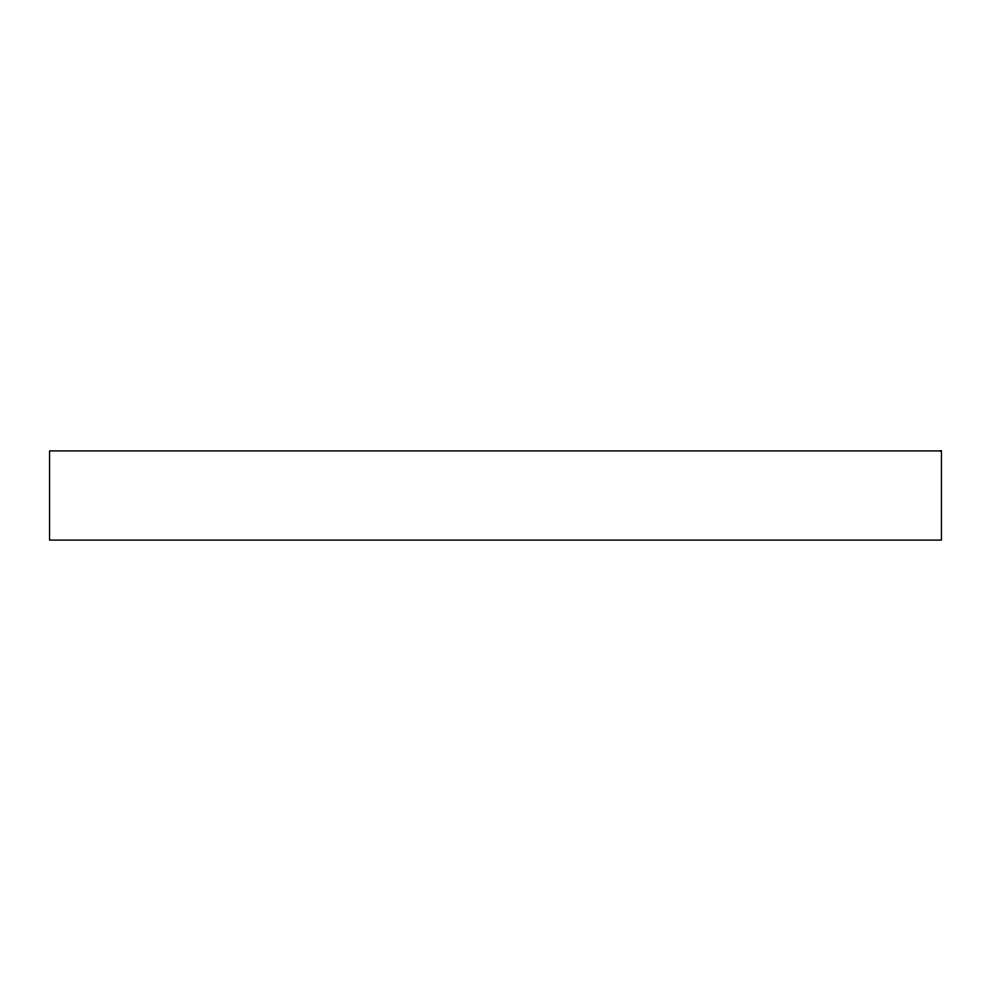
<?xml version="1.0" encoding="UTF-8"?>
<svg xmlns="http://www.w3.org/2000/svg" width="991" height="991" viewBox="0 0 991 991"><rect width="100%" height="100%" fill="white"/><g stroke="black" fill="none" stroke-linecap="round" stroke-linejoin="round"><path stroke-width="1.49" d="M941.45 450.905L49.55 450.905L49.55 540.095L941.45 540.095L941.45 450.905"/></g></svg>
